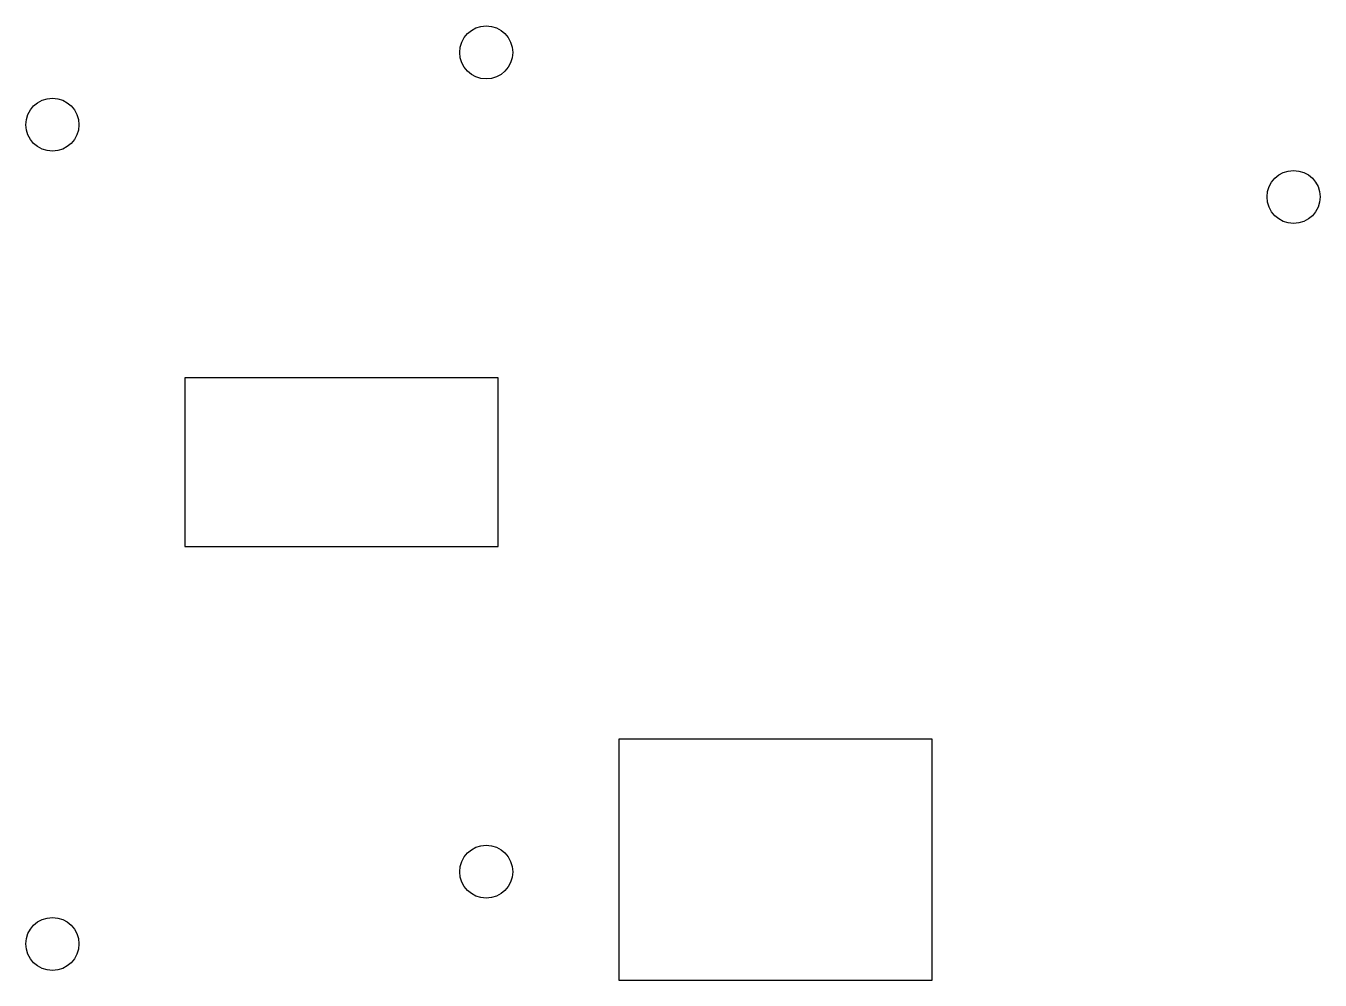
# Model space of a CAD drawing. Header units: millimetres. Extents: x 7.9 to 61.6, y 7 to 46.6.
import ezdxf

# ---------------------------------------------------------------- set-up
doc = ezdxf.new("R2010")
doc.units = ezdxf.units.MM

msp = doc.modelspace()

# ---------------------------------------------------------------- linework, layer by layer
for p, q in [((27.5, 32), (14.5, 32)), ((14.5, 32), (14.5, 25)), ((27.5, 25), (27.5, 32)), ((14.5, 25), (27.5, 25)), ((45.5, 17), (32.5, 17)), ((32.5, 17), (32.5, 7)), ((45.5, 7), (45.5, 17)), ((32.5, 7), (45.5, 7))]:
    msp.add_line(p, q)
for centre in [(27, 45.5), (9, 42.5), (60.5, 39.5), (27, 11.5), (9, 8.5)]:
    msp.add_circle(centre, 1.1)

doc.saveas('drawing.dxf')
